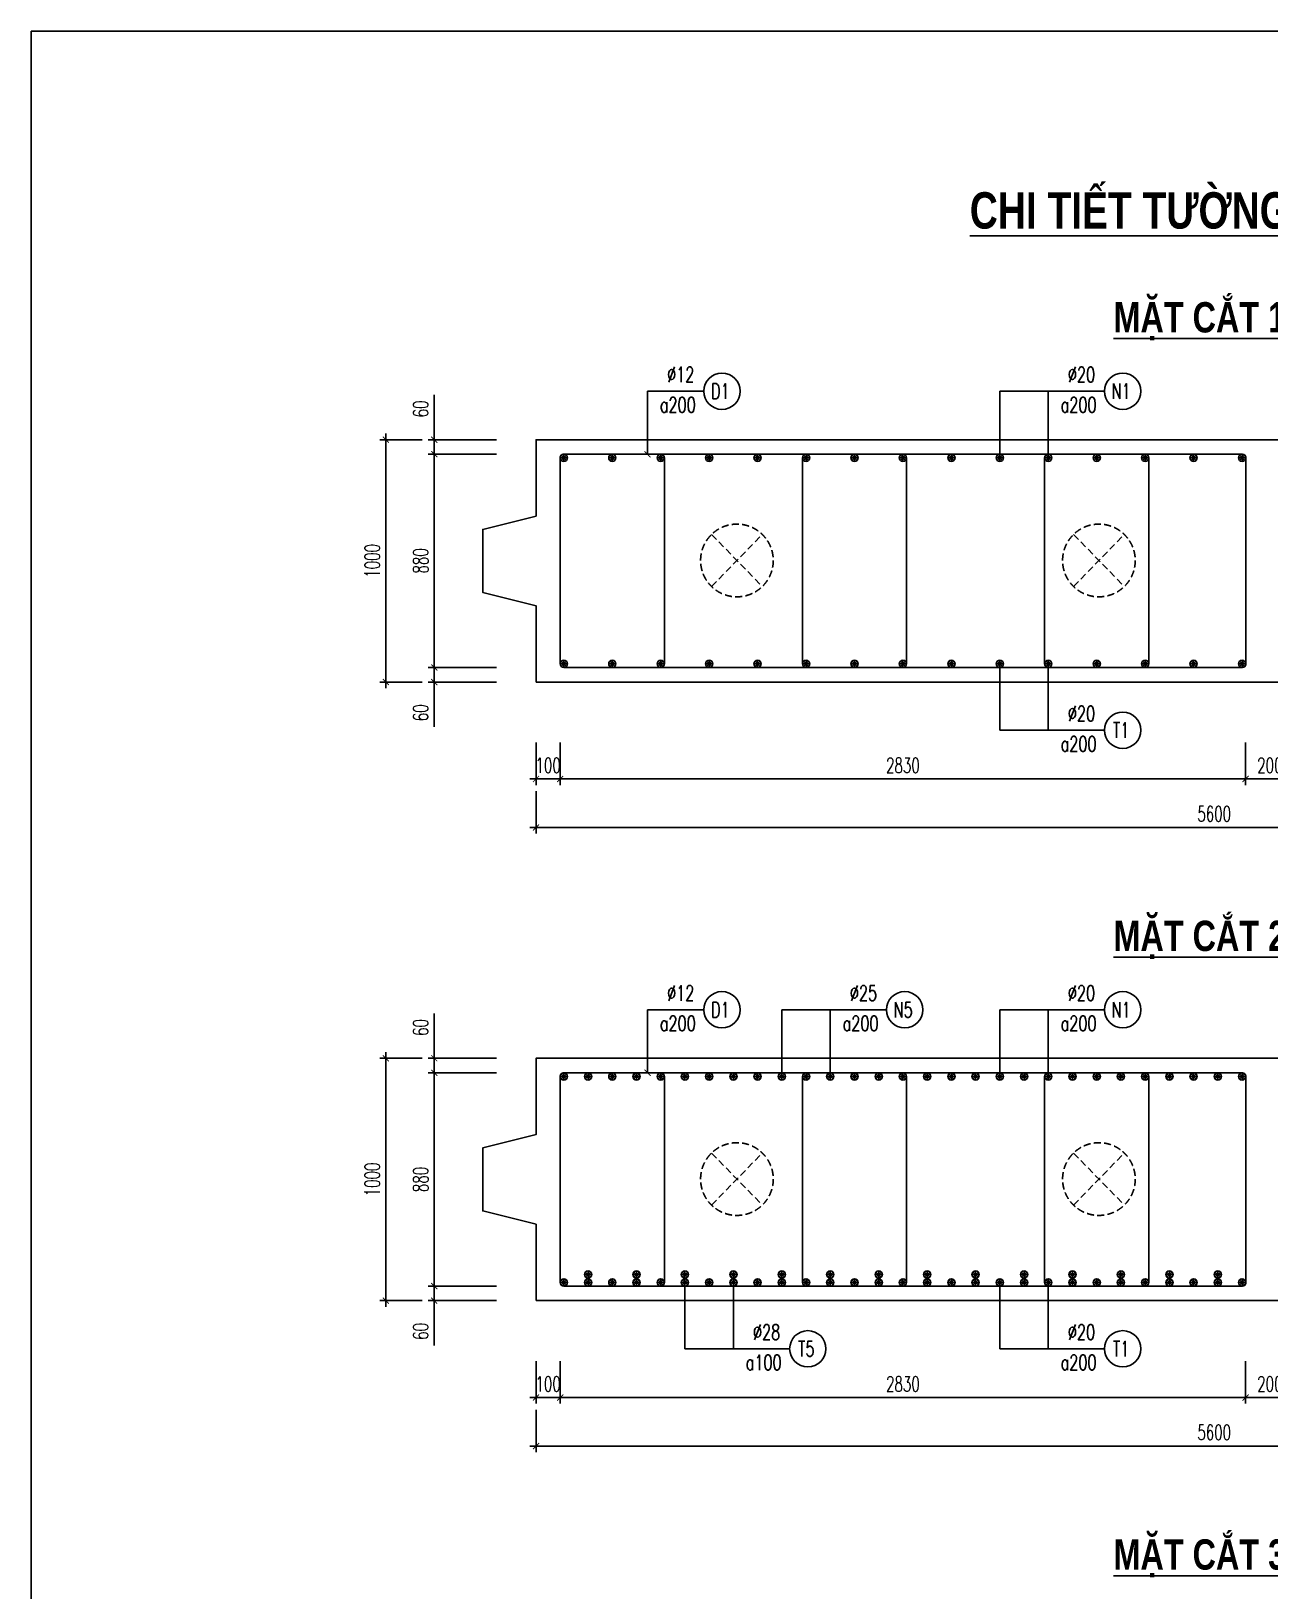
# Model space of a CAD drawing. Header units: millimetres. Extents: x -143570 to 58447, y -1448440 to -1202244.
# Drawn here: x -25653 to -5197, y -1236150 to -1210408 of the extents above; entities that cross this region are included whole.
import ezdxf
from ezdxf.enums import TextEntityAlignment as Align

# ---------------------------------------------------------------- set-up
doc = ezdxf.new("R2010")
doc.units = ezdxf.units.MM
doc.header["$LTSCALE"] = 30
doc.header["$PDMODE"] = 3
doc.linetypes.add('DASHED', pattern=[19.05, 12.7, -6.35])
doc.layers.get('0').update_dxf_attribs({"lineweight": 9})
doc.layers.get('Defpoints').update_dxf_attribs({"lineweight": 9})
for name, color, linetype in [('ccu11-Cotthep', 9, 'Continuous'), ('ccu11-Dim', 8, 'Continuous'), ('ccu11-Text', 31, 'Continuous'), ('ccu11-Thay', 7, 'Continuous'), ('ccu11-Thep', 4, 'Continuous'), ('ccu11-Thep doc', 4, 'Continuous'), ('ccu11-Thepdai', 6, 'Continuous')]:
    doc.layers.add(name, color=color, linetype=linetype)
doc.layers.add('ccu11-Khuat', color=9, linetype='DASHED', lineweight=30)
doc.layers.add('Vicom_thep doc', color=1, linetype='Continuous', lineweight=35)
doc.styles.add('ccu11-dim', font='vnsimli.shx', dxfattribs={"width": 0.65, "bigfont": 'bigfont.shx'})
doc.styles.add('ccu11-VnAvH-B', font='')
doc.styles.add('ccu11-vnsimple', font='vnsimple.shx', dxfattribs={"bigfont": 'bigfont.shx'})
doc.styles.add('ccu11_simli', font='vnsimli.shx', dxfattribs={"width": 0.8})
doc.styles.get('ccu11-VnAvH-B').set_extended_font_data('.VnAvantH', bold=True)
doc.dimstyles.new('ccu11-100', dxfattribs={"dimscale": 100, "dimtxt": 2.5, "dimasz": 1, "dimexe": 1, "dimexo": 2, "dimgap": 1, "dimtad": 1, "dimdec": 0, "dimdsep": 46, "dimtxsty": 'ccu11-dim', "dimblk": 'ARCHTICK', "dimcen": -1, "dimdle": 1, "dimclrd": 256, "dimclre": 256, "dimclrt": 3, "dimadec": 0, "dimazin": 2, "dimtfac": 0.1, "dimtdec": 0, "dimtmove": 0, "dimatfit": 1, "dimldrblk": 'ARCHTICK', "dimfxl": 1, "dimtvp": 0.833333, "dimtolj": 1, "dimtzin": 12, "dimarcsym": 0})
doc.dimstyles.new('ccu11-100x4', dxfattribs={"dimscale": 100, "dimtxt": 2.5, "dimasz": 1, "dimexe": 1, "dimexo": 2, "dimgap": 1, "dimtad": 1, "dimdec": 0, "dimlfac": 0.25, "dimdsep": 46, "dimtxsty": 'ccu11-dim', "dimblk": 'ARCHTICK', "dimcen": -1, "dimdle": 1, "dimclrd": 256, "dimclre": 256, "dimclrt": 3, "dimadec": 0, "dimazin": 2, "dimtfac": 0.1, "dimtdec": 0, "dimtmove": 0, "dimatfit": 1, "dimldrblk": 'ARCHTICK', "dimfxl": 1, "dimtvp": 0.833333, "dimtolj": 1, "dimtzin": 12, "dimarcsym": 0})

# ---------------------------------------------------------------- blocks, each defined once
blk = doc.blocks.new('MCT')
at = {"ltscale": 0.005}
for p, q in [((-0.49, 0), (0.49, 0)), ((0.35, -0.35), (-0.35, 0.35)), ((-0.35, -0.35), (0.35, 0.35)), ((0, -0.49), (0, 0.49))]:
    blk.add_line(p, q, dxfattribs=at)
blk.add_circle((0, 0), 0.492, dxfattribs=at)
blk = doc.blocks.new('*U21')
at = {"layer": 'ccu11-Thep doc', "xscale": -121.9200000001001, "yscale": 121.9200000001001, "zscale": 121.92, "rotation": 270}
blk.add_blockref('MCT', (0, 0), dxfattribs=at)
blk = doc.blocks.new('*U22')
at = {"layer": 'ccu11-Thep doc', "color": 0, "linetype": 'ByBlock', "lineweight": -2, "transparency": 16777216}
for p in [(0, 0), (800, 0), (1600, 0), (2400, 0), (3200, 0), (4000, 0), (4800, 0), (5600, 0), (6400, 0), (7200, 0), (8000, 0), (8800, 0), (9600, 0), (10400, 0), (11200, 0)]:
    blk.add_blockref('*U21', p, dxfattribs=at)
blk = doc.blocks.new('*U23')
at = {"layer": 'ccu11-Thep doc', "xscale": -121.9200000001001, "yscale": 121.9200000001001, "zscale": 121.92, "rotation": 270}
blk.add_blockref('MCT', (0, 0), dxfattribs=at)
blk = doc.blocks.new('*U24')
at = {"layer": 'ccu11-Thep doc', "color": 0, "linetype": 'ByBlock', "lineweight": -2, "transparency": 16777216}
for p in [(0, 0), (800, 0), (1600, 0), (2400, 0), (3200, 0), (4000, 0), (4800, 0), (5600, 0), (6400, 0), (7200, 0), (8000, 0), (8800, 0), (9600, 0), (10400, 0), (11200, 0)]:
    blk.add_blockref('*U23', p, dxfattribs=at)
blk = doc.blocks.new('_ARCHTICK')
at = {"color": 0, "linetype": 'ByBlock', "const_width": 0.15}
blk.add_lwpolyline([(-0.5, -0.5), (0.5, 0.5)], dxfattribs=at)
blk = doc.blocks.new('*D33')
at = {"layer": 'ccu11-Dim', "linetype": 'ByBlock', "lineweight": -2, "ltscale": 30, "transparency": 16777216}
for p, q in [((-18996, -1217151), (-18996, -1216411)), ((-17967, -1217151), (-19096, -1217151)), ((-18996, -1217391), (-18996, -1217151)), ((-17967, -1217391), (-19096, -1217391)), ((-18996, -1217391), (-18996, -1217491))]:
    blk.add_line(p, q, dxfattribs=at)
at = {"layer": 'Defpoints', "color": 0, "linetype": 'ByBlock', "ltscale": 30, "transparency": 16777216}
for p in [(-17767, -1217151), (-18996, -1217391), (-17767, -1217391)]:
    blk.add_point(p, dxfattribs=at)
at = {"layer": 'ccu11-Dim', "linetype": 'ByBlock', "lineweight": -2, "ltscale": 30, "transparency": 16777216, "xscale": 100, "yscale": 100, "zscale": 100}
for p, rotation in [((-18996, -1217151), 270), ((-18996, -1217391), 90)]:
    blk.add_blockref('_ARCHTICK', p, dxfattribs=dict(at, rotation=rotation))
at = {"layer": 'ccu11-Dim', "color": 3, "linetype": 'ByBlock', "ltscale": 30, "transparency": 16777216, "insert": (-19221, -1216643), "char_height": 250, "attachment_point": 5, "rotation": 90, "style": 'ccu11-dim'}
blk.add_mtext('\\A1;60', dxfattribs=at)
blk = doc.blocks.new('*D34')
at = {"layer": 'ccu11-Dim', "linetype": 'ByBlock', "lineweight": -2, "ltscale": 30, "transparency": 16777216}
for p, q in [((-18996, -1217291), (-18996, -1221011)), ((-17967, -1217391), (-19096, -1217391)), ((-17967, -1220911), (-19096, -1220911))]:
    blk.add_line(p, q, dxfattribs=at)
at = {"layer": 'Defpoints', "color": 0, "linetype": 'ByBlock', "ltscale": 30, "transparency": 16777216}
for p in [(-17767, -1217391), (-18996, -1220911), (-17767, -1220911)]:
    blk.add_point(p, dxfattribs=at)
at = {"layer": 'ccu11-Dim', "linetype": 'ByBlock', "lineweight": -2, "ltscale": 30, "transparency": 16777216, "xscale": 100, "yscale": 100, "zscale": 100}
for p, rotation in [((-18996, -1217391), 90), ((-18996, -1220911), 270)]:
    blk.add_blockref('_ARCHTICK', p, dxfattribs=dict(at, rotation=rotation))
at = {"layer": 'ccu11-Dim', "color": 3, "linetype": 'ByBlock', "ltscale": 30, "transparency": 16777216, "insert": (-19221, -1219151), "char_height": 250, "attachment_point": 5, "rotation": 90, "style": 'ccu11-dim'}
blk.add_mtext('\\A1;880', dxfattribs=at)
blk = doc.blocks.new('*D35')
at = {"layer": 'ccu11-Dim', "linetype": 'ByBlock', "lineweight": -2, "ltscale": 30, "transparency": 16777216}
for p, q in [((-17967, -1220911), (-19096, -1220911)), ((-18996, -1220911), (-18996, -1220811)), ((-18996, -1220911), (-18996, -1221151)), ((-17967, -1221151), (-19096, -1221151)), ((-18996, -1221151), (-18996, -1221890))]:
    blk.add_line(p, q, dxfattribs=at)
at = {"layer": 'Defpoints', "color": 0, "linetype": 'ByBlock', "ltscale": 30, "transparency": 16777216}
for p in [(-18996, -1220911), (-17767, -1220911), (-17767, -1221151)]:
    blk.add_point(p, dxfattribs=at)
at = {"layer": 'ccu11-Dim', "linetype": 'ByBlock', "lineweight": -2, "ltscale": 30, "transparency": 16777216, "xscale": 100, "yscale": 100, "zscale": 100}
for p, rotation in [((-18996, -1220911), 270), ((-18996, -1221151), 90)]:
    blk.add_blockref('_ARCHTICK', p, dxfattribs=dict(at, rotation=rotation))
at = {"layer": 'ccu11-Dim', "color": 3, "linetype": 'ByBlock', "ltscale": 30, "transparency": 16777216, "insert": (-19221, -1221659), "char_height": 250, "attachment_point": 5, "rotation": 90, "style": 'ccu11-dim'}
blk.add_mtext('\\A1;60', dxfattribs=at)
blk = doc.blocks.new('*D36')
at = {"layer": 'ccu11-Dim', "linetype": 'ByBlock', "lineweight": -2, "ltscale": 30, "transparency": 16777216}
for p, q in [((-19796, -1217051), (-19796, -1221251)), ((-19196, -1217151), (-19896, -1217151)), ((-19196, -1221151), (-19896, -1221151))]:
    blk.add_line(p, q, dxfattribs=at)
at = {"layer": 'Defpoints', "color": 0, "linetype": 'ByBlock', "ltscale": 30, "transparency": 16777216}
for p in [(-18996, -1217151), (-19796, -1221151), (-18996, -1221151)]:
    blk.add_point(p, dxfattribs=at)
at = {"layer": 'ccu11-Dim', "linetype": 'ByBlock', "lineweight": -2, "ltscale": 30, "transparency": 16777216, "xscale": 100, "yscale": 100, "zscale": 100}
for p, rotation in [((-19796, -1217151), 90), ((-19796, -1221151), 270)]:
    blk.add_blockref('_ARCHTICK', p, dxfattribs=dict(at, rotation=rotation))
at = {"layer": 'ccu11-Dim', "color": 3, "linetype": 'ByBlock', "ltscale": 30, "transparency": 16777216, "insert": (-20021, -1219151), "char_height": 250, "attachment_point": 5, "rotation": 90, "style": 'ccu11-dim'}
blk.add_mtext('\\A1;1000', dxfattribs=at)
blk = doc.blocks.new('*D38')
at = {"layer": 'ccu11-Dim', "linetype": 'ByBlock', "lineweight": -2, "ltscale": 30, "transparency": 16777216}
for p, q in [((-17316, -1222951), (-17316, -1223651)), ((5084, -1222951), (5084, -1223651)), ((-17416, -1223551), (5184, -1223551))]:
    blk.add_line(p, q, dxfattribs=at)
at = {"layer": 'Defpoints', "color": 0, "linetype": 'ByBlock', "ltscale": 30, "transparency": 16777216}
for p in [(-17316, -1222751), (5084, -1222751), (5084, -1223551)]:
    blk.add_point(p, dxfattribs=at)
at = {"layer": 'ccu11-Dim', "linetype": 'ByBlock', "lineweight": -2, "ltscale": 30, "transparency": 16777216, "xscale": 100, "yscale": 100, "zscale": 100, "rotation": 180}
blk.add_blockref('_ARCHTICK', (-17316, -1223551), dxfattribs=at)
at = {"layer": 'ccu11-Dim', "linetype": 'ByBlock', "lineweight": -2, "ltscale": 30, "transparency": 16777216, "xscale": 100, "yscale": 100, "zscale": 100}
blk.add_blockref('_ARCHTICK', (5084, -1223551), dxfattribs=at)
at = {"layer": 'ccu11-Dim', "color": 3, "linetype": 'ByBlock', "ltscale": 30, "transparency": 16777216, "insert": (-6116, -1223326), "char_height": 250, "attachment_point": 5, "style": 'ccu11-dim'}
blk.add_mtext('\\A1;5600', dxfattribs=at)
blk = doc.blocks.new('*D40')
at = {"layer": 'ccu11-Dim', "linetype": 'ByBlock', "lineweight": -2, "ltscale": 30, "transparency": 16777216}
for p, q in [((-5597, -1222151), (-5597, -1222851)), ((-4797, -1222151), (-4797, -1222851)), ((-5697, -1222751), (-4697, -1222751))]:
    blk.add_line(p, q, dxfattribs=at)
at = {"layer": 'Defpoints', "color": 0, "linetype": 'ByBlock', "ltscale": 30, "transparency": 16777216}
for p in [(-5597, -1221951), (-4797, -1221951), (-4797, -1222751)]:
    blk.add_point(p, dxfattribs=at)
at = {"layer": 'ccu11-Dim', "linetype": 'ByBlock', "lineweight": -2, "ltscale": 30, "transparency": 16777216, "xscale": 100, "yscale": 100, "zscale": 100, "rotation": 180}
blk.add_blockref('_ARCHTICK', (-5597, -1222751), dxfattribs=at)
at = {"layer": 'ccu11-Dim', "linetype": 'ByBlock', "lineweight": -2, "ltscale": 30, "transparency": 16777216, "xscale": 100, "yscale": 100, "zscale": 100}
blk.add_blockref('_ARCHTICK', (-4797, -1222751), dxfattribs=at)
at = {"layer": 'ccu11-Dim', "color": 3, "linetype": 'ByBlock', "ltscale": 30, "transparency": 16777216, "insert": (-5197, -1222526), "char_height": 250, "attachment_point": 5, "style": 'ccu11-dim'}
blk.add_mtext('\\A1;200', dxfattribs=at)
blk = doc.blocks.new('*D42')
at = {"layer": 'ccu11-Dim', "linetype": 'ByBlock', "lineweight": -2, "ltscale": 30, "transparency": 16777216}
for p, q in [((-16916, -1222151), (-16916, -1222851)), ((-5597, -1222151), (-5597, -1222851)), ((-17016, -1222751), (-5497, -1222751))]:
    blk.add_line(p, q, dxfattribs=at)
at = {"layer": 'Defpoints', "color": 0, "linetype": 'ByBlock', "ltscale": 30, "transparency": 16777216}
for p in [(-16916, -1221951), (-5597, -1221951), (-5597, -1222751)]:
    blk.add_point(p, dxfattribs=at)
at = {"layer": 'ccu11-Dim', "linetype": 'ByBlock', "lineweight": -2, "ltscale": 30, "transparency": 16777216, "xscale": 100, "yscale": 100, "zscale": 100, "rotation": 180}
blk.add_blockref('_ARCHTICK', (-16916, -1222751), dxfattribs=at)
at = {"layer": 'ccu11-Dim', "linetype": 'ByBlock', "lineweight": -2, "ltscale": 30, "transparency": 16777216, "xscale": 100, "yscale": 100, "zscale": 100}
blk.add_blockref('_ARCHTICK', (-5597, -1222751), dxfattribs=at)
at = {"layer": 'ccu11-Dim', "color": 3, "linetype": 'ByBlock', "ltscale": 30, "transparency": 16777216, "insert": (-11257, -1222526), "char_height": 250, "attachment_point": 5, "style": 'ccu11-dim'}
blk.add_mtext('\\A1;2830', dxfattribs=at)
blk = doc.blocks.new('*D43')
at = {"layer": 'ccu11-Dim', "linetype": 'ByBlock', "lineweight": -2, "ltscale": 30, "transparency": 16777216}
for p, q in [((-17316, -1222151), (-17316, -1222851)), ((-16916, -1222151), (-16916, -1222851)), ((-17316, -1222751), (-17416, -1222751)), ((-16916, -1222751), (-17316, -1222751)), ((-16916, -1222751), (-16816, -1222751))]:
    blk.add_line(p, q, dxfattribs=at)
at = {"layer": 'Defpoints', "color": 0, "linetype": 'ByBlock', "ltscale": 30, "transparency": 16777216}
for p in [(-17316, -1221951), (-16916, -1221951), (-17316, -1222751)]:
    blk.add_point(p, dxfattribs=at)
at = {"layer": 'ccu11-Dim', "linetype": 'ByBlock', "lineweight": -2, "ltscale": 30, "transparency": 16777216, "xscale": 100, "yscale": 100, "zscale": 100}
blk.add_blockref('_ARCHTICK', (-17316, -1222751), dxfattribs=at)
at = {"layer": 'ccu11-Dim', "linetype": 'ByBlock', "lineweight": -2, "ltscale": 30, "transparency": 16777216, "xscale": 100, "yscale": 100, "zscale": 100, "rotation": 180}
blk.add_blockref('_ARCHTICK', (-16916, -1222751), dxfattribs=at)
at = {"layer": 'ccu11-Dim', "color": 3, "linetype": 'ByBlock', "ltscale": 30, "transparency": 16777216, "insert": (-17116, -1222526), "char_height": 250, "attachment_point": 5, "style": 'ccu11-dim'}
blk.add_mtext('\\A1;100', dxfattribs=at)
blk = doc.blocks.new('SHD')
at = {"layer": 'ccu11-Cotthep'}
blk.add_circle((300, 0), 300, dxfattribs=at)
at = {"layer": 'ccu11-Cotthep', "color": 31, "style": 'ccu11_simli', "width": 0.8}
blk.add_attdef('DK', text='', height=250, dxfattribs=at).set_placement((-101, 65), align=Align.BOTTOM_RIGHT)
blk.add_attdef('KH', text='', height=250, dxfattribs=at).set_placement((300, 0), align=Align.MIDDLE)
blk.add_attdef('KC', text='', height=250, dxfattribs=at).set_placement((-101, -142), align=Align.TOP_RIGHT)
blk = doc.blocks.new('*U63')
at = {"layer": 'ccu11-Thep doc', "xscale": -121.9200000001001, "yscale": 121.9200000001001, "zscale": 121.92, "rotation": 270}
blk.add_blockref('MCT', (0, 0), dxfattribs=at)
blk = doc.blocks.new('*U64')
at = {"layer": 'ccu11-Thep doc', "color": 0, "linetype": 'ByBlock', "lineweight": -2, "transparency": 16777216}
for p in [(0, 0), (800, 0), (1600, 0), (2400, 0), (3200, 0), (4000, 0), (4800, 0), (5600, 0), (6400, 0), (7200, 0), (8000, 0), (8800, 0), (9600, 0), (10400, 0), (11200, 0)]:
    blk.add_blockref('*U63', p, dxfattribs=at)
blk = doc.blocks.new('*U65')
at = {"layer": 'ccu11-Thep doc', "xscale": -121.9200000001001, "yscale": 121.9200000001001, "zscale": 121.92, "rotation": 270}
blk.add_blockref('MCT', (0, 0), dxfattribs=at)
blk = doc.blocks.new('*U66')
at = {"layer": 'ccu11-Thep doc', "color": 0, "linetype": 'ByBlock', "lineweight": -2, "transparency": 16777216}
for p in [(0, 0), (800, 0), (1600, 0), (2400, 0), (3200, 0), (4000, 0), (4800, 0), (5600, 0), (6400, 0), (7200, 0), (8000, 0), (8800, 0), (9600, 0), (10400, 0), (11200, 0)]:
    blk.add_blockref('*U65', p, dxfattribs=at)
blk = doc.blocks.new('*D71')
at = {"layer": 'ccu11-Dim', "linetype": 'ByBlock', "lineweight": -2, "ltscale": 30, "transparency": 16777216}
for p, q in [((-18996, -1227361), (-18996, -1226621)), ((-17967, -1227361), (-19096, -1227361)), ((-18996, -1227601), (-18996, -1227361)), ((-17967, -1227601), (-19096, -1227601)), ((-18996, -1227601), (-18996, -1227701))]:
    blk.add_line(p, q, dxfattribs=at)
at = {"layer": 'Defpoints', "color": 0, "linetype": 'ByBlock', "ltscale": 30, "transparency": 16777216}
for p in [(-17767, -1227361), (-18996, -1227601), (-17767, -1227601)]:
    blk.add_point(p, dxfattribs=at)
at = {"layer": 'ccu11-Dim', "linetype": 'ByBlock', "lineweight": -2, "ltscale": 30, "transparency": 16777216, "xscale": 100, "yscale": 100, "zscale": 100}
for p, rotation in [((-18996, -1227361), 270), ((-18996, -1227601), 90)]:
    blk.add_blockref('_ARCHTICK', p, dxfattribs=dict(at, rotation=rotation))
at = {"layer": 'ccu11-Dim', "color": 3, "linetype": 'ByBlock', "ltscale": 30, "transparency": 16777216, "insert": (-19221, -1226853), "char_height": 250, "attachment_point": 5, "rotation": 90, "style": 'ccu11-dim'}
blk.add_mtext('\\A1;60', dxfattribs=at)
blk = doc.blocks.new('*D72')
at = {"layer": 'ccu11-Dim', "linetype": 'ByBlock', "lineweight": -2, "ltscale": 30, "transparency": 16777216}
for p, q in [((-17967, -1227601), (-19096, -1227601)), ((-18996, -1227501), (-18996, -1231221)), ((-17967, -1231121), (-19096, -1231121))]:
    blk.add_line(p, q, dxfattribs=at)
at = {"layer": 'Defpoints', "color": 0, "linetype": 'ByBlock', "ltscale": 30, "transparency": 16777216}
for p in [(-17767, -1227601), (-18996, -1231121), (-17767, -1231121)]:
    blk.add_point(p, dxfattribs=at)
at = {"layer": 'ccu11-Dim', "linetype": 'ByBlock', "lineweight": -2, "ltscale": 30, "transparency": 16777216, "xscale": 100, "yscale": 100, "zscale": 100}
for p, rotation in [((-18996, -1227601), 90), ((-18996, -1231121), 270)]:
    blk.add_blockref('_ARCHTICK', p, dxfattribs=dict(at, rotation=rotation))
at = {"layer": 'ccu11-Dim', "color": 3, "linetype": 'ByBlock', "ltscale": 30, "transparency": 16777216, "insert": (-19221, -1229361), "char_height": 250, "attachment_point": 5, "rotation": 90, "style": 'ccu11-dim'}
blk.add_mtext('\\A1;880', dxfattribs=at)
blk = doc.blocks.new('*D73')
at = {"layer": 'ccu11-Dim', "linetype": 'ByBlock', "lineweight": -2, "ltscale": 30, "transparency": 16777216}
for p, q in [((-17967, -1231121), (-19096, -1231121)), ((-18996, -1231121), (-18996, -1231021)), ((-18996, -1231121), (-18996, -1231361)), ((-17967, -1231361), (-19096, -1231361)), ((-18996, -1231361), (-18996, -1232100))]:
    blk.add_line(p, q, dxfattribs=at)
at = {"layer": 'Defpoints', "color": 0, "linetype": 'ByBlock', "ltscale": 30, "transparency": 16777216}
for p in [(-18996, -1231121), (-17767, -1231121), (-17767, -1231361)]:
    blk.add_point(p, dxfattribs=at)
at = {"layer": 'ccu11-Dim', "linetype": 'ByBlock', "lineweight": -2, "ltscale": 30, "transparency": 16777216, "xscale": 100, "yscale": 100, "zscale": 100}
for p, rotation in [((-18996, -1231121), 270), ((-18996, -1231361), 90)]:
    blk.add_blockref('_ARCHTICK', p, dxfattribs=dict(at, rotation=rotation))
at = {"layer": 'ccu11-Dim', "color": 3, "linetype": 'ByBlock', "ltscale": 30, "transparency": 16777216, "insert": (-19221, -1231869), "char_height": 250, "attachment_point": 5, "rotation": 90, "style": 'ccu11-dim'}
blk.add_mtext('\\A1;60', dxfattribs=at)
blk = doc.blocks.new('*D74')
at = {"layer": 'ccu11-Dim', "linetype": 'ByBlock', "lineweight": -2, "ltscale": 30, "transparency": 16777216}
for p, q in [((-19196, -1227361), (-19896, -1227361)), ((-19796, -1227261), (-19796, -1231461)), ((-19196, -1231361), (-19896, -1231361))]:
    blk.add_line(p, q, dxfattribs=at)
at = {"layer": 'Defpoints', "color": 0, "linetype": 'ByBlock', "ltscale": 30, "transparency": 16777216}
for p in [(-18996, -1227361), (-19796, -1231361), (-18996, -1231361)]:
    blk.add_point(p, dxfattribs=at)
at = {"layer": 'ccu11-Dim', "linetype": 'ByBlock', "lineweight": -2, "ltscale": 30, "transparency": 16777216, "xscale": 100, "yscale": 100, "zscale": 100}
for p, rotation in [((-19796, -1227361), 90), ((-19796, -1231361), 270)]:
    blk.add_blockref('_ARCHTICK', p, dxfattribs=dict(at, rotation=rotation))
at = {"layer": 'ccu11-Dim', "color": 3, "linetype": 'ByBlock', "ltscale": 30, "transparency": 16777216, "insert": (-20021, -1229361), "char_height": 250, "attachment_point": 5, "rotation": 90, "style": 'ccu11-dim'}
blk.add_mtext('\\A1;1000', dxfattribs=at)
blk = doc.blocks.new('*D76')
at = {"layer": 'ccu11-Dim', "linetype": 'ByBlock', "lineweight": -2, "ltscale": 30, "transparency": 16777216}
for p, q in [((-17316, -1233161), (-17316, -1233861)), ((5084, -1233161), (5084, -1233861)), ((-17416, -1233761), (5184, -1233761))]:
    blk.add_line(p, q, dxfattribs=at)
at = {"layer": 'Defpoints', "color": 0, "linetype": 'ByBlock', "ltscale": 30, "transparency": 16777216}
for p in [(-17316, -1232961), (5084, -1232961), (5084, -1233761)]:
    blk.add_point(p, dxfattribs=at)
at = {"layer": 'ccu11-Dim', "linetype": 'ByBlock', "lineweight": -2, "ltscale": 30, "transparency": 16777216, "xscale": 100, "yscale": 100, "zscale": 100, "rotation": 180}
blk.add_blockref('_ARCHTICK', (-17316, -1233761), dxfattribs=at)
at = {"layer": 'ccu11-Dim', "linetype": 'ByBlock', "lineweight": -2, "ltscale": 30, "transparency": 16777216, "xscale": 100, "yscale": 100, "zscale": 100}
blk.add_blockref('_ARCHTICK', (5084, -1233761), dxfattribs=at)
at = {"layer": 'ccu11-Dim', "color": 3, "linetype": 'ByBlock', "ltscale": 30, "transparency": 16777216, "insert": (-6116, -1233536), "char_height": 250, "attachment_point": 5, "style": 'ccu11-dim'}
blk.add_mtext('\\A1;5600', dxfattribs=at)
blk = doc.blocks.new('*D78')
at = {"layer": 'ccu11-Dim', "linetype": 'ByBlock', "lineweight": -2, "ltscale": 30, "transparency": 16777216}
for p, q in [((-5597, -1232361), (-5597, -1233061)), ((-4797, -1232361), (-4797, -1233061)), ((-5697, -1232961), (-4697, -1232961))]:
    blk.add_line(p, q, dxfattribs=at)
at = {"layer": 'Defpoints', "color": 0, "linetype": 'ByBlock', "ltscale": 30, "transparency": 16777216}
for p in [(-5597, -1232161), (-4797, -1232161), (-4797, -1232961)]:
    blk.add_point(p, dxfattribs=at)
at = {"layer": 'ccu11-Dim', "linetype": 'ByBlock', "lineweight": -2, "ltscale": 30, "transparency": 16777216, "xscale": 100, "yscale": 100, "zscale": 100, "rotation": 180}
blk.add_blockref('_ARCHTICK', (-5597, -1232961), dxfattribs=at)
at = {"layer": 'ccu11-Dim', "linetype": 'ByBlock', "lineweight": -2, "ltscale": 30, "transparency": 16777216, "xscale": 100, "yscale": 100, "zscale": 100}
blk.add_blockref('_ARCHTICK', (-4797, -1232961), dxfattribs=at)
at = {"layer": 'ccu11-Dim', "color": 3, "linetype": 'ByBlock', "ltscale": 30, "transparency": 16777216, "insert": (-5197, -1232736), "char_height": 250, "attachment_point": 5, "style": 'ccu11-dim'}
blk.add_mtext('\\A1;200', dxfattribs=at)
blk = doc.blocks.new('*D80')
at = {"layer": 'ccu11-Dim', "linetype": 'ByBlock', "lineweight": -2, "ltscale": 30, "transparency": 16777216}
for p, q in [((-16916, -1232361), (-16916, -1233061)), ((-5597, -1232361), (-5597, -1233061)), ((-17016, -1232961), (-5497, -1232961))]:
    blk.add_line(p, q, dxfattribs=at)
at = {"layer": 'Defpoints', "color": 0, "linetype": 'ByBlock', "ltscale": 30, "transparency": 16777216}
for p in [(-16916, -1232161), (-5597, -1232161), (-5597, -1232961)]:
    blk.add_point(p, dxfattribs=at)
at = {"layer": 'ccu11-Dim', "linetype": 'ByBlock', "lineweight": -2, "ltscale": 30, "transparency": 16777216, "xscale": 100, "yscale": 100, "zscale": 100, "rotation": 180}
blk.add_blockref('_ARCHTICK', (-16916, -1232961), dxfattribs=at)
at = {"layer": 'ccu11-Dim', "linetype": 'ByBlock', "lineweight": -2, "ltscale": 30, "transparency": 16777216, "xscale": 100, "yscale": 100, "zscale": 100}
blk.add_blockref('_ARCHTICK', (-5597, -1232961), dxfattribs=at)
at = {"layer": 'ccu11-Dim', "color": 3, "linetype": 'ByBlock', "ltscale": 30, "transparency": 16777216, "insert": (-11257, -1232736), "char_height": 250, "attachment_point": 5, "style": 'ccu11-dim'}
blk.add_mtext('\\A1;2830', dxfattribs=at)
blk = doc.blocks.new('*D81')
at = {"layer": 'ccu11-Dim', "linetype": 'ByBlock', "lineweight": -2, "ltscale": 30, "transparency": 16777216}
for p, q in [((-17316, -1232361), (-17316, -1233061)), ((-16916, -1232361), (-16916, -1233061)), ((-17316, -1232961), (-17416, -1232961)), ((-16916, -1232961), (-17316, -1232961)), ((-16916, -1232961), (-16816, -1232961))]:
    blk.add_line(p, q, dxfattribs=at)
at = {"layer": 'Defpoints', "color": 0, "linetype": 'ByBlock', "ltscale": 30, "transparency": 16777216}
for p in [(-17316, -1232161), (-16916, -1232161), (-17316, -1232961)]:
    blk.add_point(p, dxfattribs=at)
at = {"layer": 'ccu11-Dim', "linetype": 'ByBlock', "lineweight": -2, "ltscale": 30, "transparency": 16777216, "xscale": 100, "yscale": 100, "zscale": 100}
blk.add_blockref('_ARCHTICK', (-17316, -1232961), dxfattribs=at)
at = {"layer": 'ccu11-Dim', "linetype": 'ByBlock', "lineweight": -2, "ltscale": 30, "transparency": 16777216, "xscale": 100, "yscale": 100, "zscale": 100, "rotation": 180}
blk.add_blockref('_ARCHTICK', (-16916, -1232961), dxfattribs=at)
at = {"layer": 'ccu11-Dim', "color": 3, "linetype": 'ByBlock', "ltscale": 30, "transparency": 16777216, "insert": (-17116, -1232736), "char_height": 250, "attachment_point": 5, "style": 'ccu11-dim'}
blk.add_mtext('\\A1;100', dxfattribs=at)
blk = doc.blocks.new('ccu11_block_thep')
at = {"layer": 'ccu11-Thep', "color": 3}
for p, q in [((-0.4, 0), (0.4, 0)), ((-0.28, 0.28), (0.28, -0.28)), ((0.28, 0.28), (-0.28, -0.28)), ((0, 0.4), (0, -0.4))]:
    blk.add_line(p, q, dxfattribs=at)
at = {"layer": 'ccu11-Thep', "color": 1, "const_width": 0.0667}
blk.add_lwpolyline([(-0.4, 0, 1), (0.4, 0, 1), (-0.4, 0, 1)], format="xyb", dxfattribs=at)
at = {"layer": 'ccu11-Thep', "color": 1}
blk.add_circle((0, 0), 0.4, dxfattribs=at)
blk = doc.blocks.new('*U61')
at = {"layer": 'Vicom_thep doc', "xscale": -150, "yscale": 150, "zscale": 150, "rotation": 180}
blk.add_blockref('ccu11_block_thep', (0, 0), dxfattribs=at)
blk = doc.blocks.new('*U62')
at = {"layer": 'ccu11-Thep doc', "color": 0, "linetype": 'ByBlock', "lineweight": -2, "transparency": 16777216}
for p in [(0, 0), (800, 0), (1600, 0), (2400, 0), (3200, 0), (4000, 0), (4800, 0), (5600, 0), (6400, 0), (7200, 0), (8000, 0), (8800, 0), (9600, 0), (10400, 0)]:
    blk.add_blockref('*U61', p, dxfattribs=at)
blk = doc.blocks.new('*U88')
at = {"layer": 'Vicom_thep doc', "xscale": -150, "yscale": 150, "zscale": 150, "rotation": 180}
blk.add_blockref('ccu11_block_thep', (0, 0), dxfattribs=at)
blk = doc.blocks.new('*U89')
at = {"layer": 'ccu11-Thep doc', "color": 0, "linetype": 'ByBlock', "lineweight": -2, "transparency": 16777216}
for p in [(0, 0), (800, 0), (1600, 0), (2400, 0), (3200, 0), (4000, 0), (4800, 0), (5600, 0), (6400, 0), (7200, 0), (8000, 0), (8800, 0), (9600, 0), (10400, 0)]:
    blk.add_blockref('*U88', p, dxfattribs=at)
blk = doc.blocks.new('*U290')
at = {"layer": 'Vicom_thep doc', "xscale": -150, "yscale": 150, "zscale": 150, "rotation": 180}
blk.add_blockref('ccu11_block_thep', (0, 0), dxfattribs=at)
blk = doc.blocks.new('*U291')
at = {"layer": 'ccu11-Thep doc', "color": 0, "linetype": 'ByBlock', "lineweight": -2, "transparency": 16777216}
for p in [(0, 0), (800, 0), (1600, 0), (2400, 0), (3200, 0), (4000, 0), (4800, 0), (5600, 0), (6400, 0), (7200, 0), (8000, 0), (8800, 0), (9600, 0), (10400, 0)]:
    blk.add_blockref('*U290', p, dxfattribs=at)

msp = doc.modelspace()

# ---------------------------------------------------------------- linework, layer by layer
at = {"layer": 'ccu11-Khuat', "ltscale": 0.3}
for p, q in [((-14416.9, -1218715.04), (-13578.67, -1219573.74)), ((-14416.9, -1219573.74), (-13578.67, -1218715.04)), ((-8439, -1218715.04), (-7600.76, -1219573.74)), ((-8439, -1219573.74), (-7600.76, -1218715.04)), ((-14416.9, -1228924.97), (-13578.67, -1229783.68)), ((-14416.9, -1229783.68), (-13578.67, -1228924.97)), ((-8439, -1228924.97), (-7600.76, -1229783.68)), ((-8439, -1229783.68), (-7600.76, -1228924.97))]:
    msp.add_line(p, q, dxfattribs=at)
for centre in [(-13997.79, -1219144.39), (-8019.88, -1219144.39), (-13997.79, -1229354.32), (-8019.88, -1229354.32)]:
    msp.add_circle(centre, 600, dxfattribs=at)
at = {"layer": 'ccu11-Thay'}
for points in [[(-25652.83, -1210408.39), (58447.17, -1210408.39), (58447.17, -1269879.11), (-25652.83, -1269879.11)], [(-17316, -1221150.75), (5084, -1221150.75), (5084, -1219890.75), (4204.24, -1219670.75), (4204.24, -1218630.75), (5084, -1218410.75), (5084, -1217150.75), (-17316, -1217150.75), (-17316, -1218410.75), (-18195.76, -1218630.75), (-18195.76, -1219670.75), (-17316, -1219890.75)], [(-17316, -1231360.69), (5084, -1231360.69), (5084, -1230100.69), (4204.24, -1229880.69), (4204.24, -1228840.69), (5084, -1228620.69), (5084, -1227360.69), (-17316, -1227360.69), (-17316, -1228620.69), (-18195.76, -1228840.69), (-18195.76, -1229880.69), (-17316, -1230100.69)]]:
    msp.add_lwpolyline(points, close=True, dxfattribs=at)
at = {"layer": 'ccu11-Thepdai'}
for points in [[(-16436, -1217390.75), (-16856, -1217390.75, 0.41421356), (-16916, -1217450.75), (-16916, -1220850.75, 0.41421356), (-16856, -1220910.75), (-16436, -1220910.75)], [(-5646, -1220910.75), (-16856, -1220910.75, -0.41421356), (-16916, -1220850.75), (-16916, -1217440.75, -0.41421356), (-16866, -1217390.75), (-5646, -1217390.75, -0.41421356), (-5596, -1217440.75), (-5596, -1220860.75, -0.41421356), (-5646, -1220910.75)], [(-15676, -1217390.75), (-15256, -1217390.75, -0.41421356), (-15196, -1217450.75), (-15196, -1220850.75, -0.41421356), (-15256, -1220910.75), (-15676, -1220910.75)], [(-12436, -1217390.75), (-12856, -1217390.75, 0.41421356), (-12916, -1217450.75), (-12916, -1220850.75, 0.41421356), (-12856, -1220910.75), (-12436, -1220910.75)], [(-11676, -1217390.75), (-11256, -1217390.75, -0.41421356), (-11196, -1217450.75), (-11196, -1220850.75, -0.41421356), (-11256, -1220910.75), (-11676, -1220910.75)], [(-8436, -1217390.75), (-8856, -1217390.75, 0.41421356), (-8916, -1217450.75), (-8916, -1220850.75, 0.41421356), (-8856, -1220910.75), (-8436, -1220910.75)], [(-7676, -1217390.75), (-7256, -1217390.75, -0.41421356), (-7196, -1217450.75), (-7196, -1220850.75, -0.41421356), (-7256, -1220910.75), (-7676, -1220910.75)], [(-16436, -1227600.69), (-16856, -1227600.69, 0.41421356), (-16916, -1227660.69), (-16916, -1231060.69, 0.41421356), (-16856, -1231120.69), (-16436, -1231120.69)], [(-5646, -1231120.69), (-16856, -1231120.69, -0.41421356), (-16916, -1231060.69), (-16916, -1227650.69, -0.41421356), (-16866, -1227600.69), (-5646, -1227600.69, -0.41421356), (-5596, -1227650.69), (-5596, -1231070.69, -0.41421356), (-5646, -1231120.69)], [(-15676, -1227600.69), (-15256, -1227600.69, -0.41421356), (-15196, -1227660.69), (-15196, -1231060.69, -0.41421356), (-15256, -1231120.69), (-15676, -1231120.69)], [(-12436, -1227600.69), (-12856, -1227600.69, 0.41421356), (-12916, -1227660.69), (-12916, -1231060.69, 0.41421356), (-12856, -1231120.69), (-12436, -1231120.69)], [(-11676, -1227600.69), (-11256, -1227600.69, -0.41421356), (-11196, -1227660.69), (-11196, -1231060.69, -0.41421356), (-11256, -1231120.69), (-11676, -1231120.69)], [(-8436, -1227600.69), (-8856, -1227600.69, 0.41421356), (-8916, -1227660.69), (-8916, -1231060.69, 0.41421356), (-8856, -1231120.69), (-8436, -1231120.69)], [(-7676, -1227600.69), (-7256, -1227600.69, -0.41421356), (-7196, -1227660.69), (-7196, -1231060.69, -0.41421356), (-7256, -1231120.69), (-7676, -1231120.69)]]:
    msp.add_lwpolyline(points, format="xyb", dxfattribs=at)

# ---------------------------------------------------------------- block references
at = {"layer": 'ccu11-Cotthep'}
ref = msp.add_blockref('SHD', (-14545.32, -1216350.39), dxfattribs=at)
ref.add_attrib('KH', 'D1', dxfattribs={"color": 31, "height": 250, "style": 'ccu11-vnsimple', "width": 0.7}).set_placement((-14270.32, -1216350.39), align=Align.MIDDLE_CENTER)
ref.add_attrib('KC', 'a200', dxfattribs={"color": 31, "height": 250, "style": 'ccu11-vnsimple', "width": 0.7}).set_placement((-14973.9, -1216450.39), align=Align.TOP_CENTER)
ref.add_attrib('DK', '`12', dxfattribs={"color": 31, "height": 250, "style": 'ccu11-vnsimple', "width": 0.7}).set_placement((-14926.1, -1216275.39), align=Align.BOTTOM_CENTER)
ref = msp.add_blockref('SHD', (-7927, -1216350.39), dxfattribs=at)
ref.add_attrib('KH', 'N1', dxfattribs={"color": 31, "height": 250, "style": 'ccu11-vnsimple', "width": 0.7}).set_placement((-7652, -1216350.39), align=Align.MIDDLE_CENTER)
ref.add_attrib('KC', 'a200', dxfattribs={"color": 31, "height": 250, "style": 'ccu11-vnsimple', "width": 0.7}).set_placement((-8355.58, -1216450.39), align=Align.TOP_CENTER)
ref.add_attrib('DK', '`20', dxfattribs={"color": 31, "height": 250, "style": 'ccu11-vnsimple', "width": 0.7}).set_placement((-8307.78, -1216275.39), align=Align.BOTTOM_CENTER)
ref = msp.add_blockref('SHD', (-7927, -1221946.11), dxfattribs=at)
ref.add_attrib('KH', 'T1', dxfattribs={"color": 31, "height": 250, "style": 'ccu11-vnsimple', "width": 0.7}).set_placement((-7652, -1221946.11), align=Align.MIDDLE_CENTER)
ref.add_attrib('KC', 'a200', dxfattribs={"color": 31, "height": 250, "style": 'ccu11-vnsimple', "width": 0.7}).set_placement((-8355.58, -1222046.11), align=Align.TOP_CENTER)
ref.add_attrib('DK', '`20', dxfattribs={"color": 31, "height": 250, "style": 'ccu11-vnsimple', "width": 0.7}).set_placement((-8307.78, -1221871.11), align=Align.BOTTOM_CENTER)
ref = msp.add_blockref('SHD', (-14545.32, -1226560.33), dxfattribs=at)
ref.add_attrib('KH', 'D1', dxfattribs={"color": 31, "height": 250, "style": 'ccu11-vnsimple', "width": 0.7}).set_placement((-14270.32, -1226560.33), align=Align.MIDDLE_CENTER)
ref.add_attrib('KC', 'a200', dxfattribs={"color": 31, "height": 250, "style": 'ccu11-vnsimple', "width": 0.7}).set_placement((-14973.9, -1226660.33), align=Align.TOP_CENTER)
ref.add_attrib('DK', '`12', dxfattribs={"color": 31, "height": 250, "style": 'ccu11-vnsimple', "width": 0.7}).set_placement((-14926.1, -1226485.33), align=Align.BOTTOM_CENTER)
ref = msp.add_blockref('SHD', (-11527, -1226560.33), dxfattribs=at)
ref.add_attrib('KH', 'N5', dxfattribs={"color": 31, "height": 250, "style": 'ccu11-vnsimple', "width": 0.7}).set_placement((-11252, -1226560.33), align=Align.MIDDLE_CENTER)
ref.add_attrib('KC', 'a200', dxfattribs={"color": 31, "height": 250, "style": 'ccu11-vnsimple', "width": 0.7}).set_placement((-11955.58, -1226660.33), align=Align.TOP_CENTER)
ref.add_attrib('DK', '`25', dxfattribs={"color": 31, "height": 250, "style": 'ccu11-vnsimple', "width": 0.7}).set_placement((-11907.78, -1226485.33), align=Align.BOTTOM_CENTER)
ref = msp.add_blockref('SHD', (-7927, -1226560.33), dxfattribs=at)
ref.add_attrib('KH', 'N1', dxfattribs={"color": 31, "height": 250, "style": 'ccu11-vnsimple', "width": 0.7}).set_placement((-7652, -1226560.33), align=Align.MIDDLE_CENTER)
ref.add_attrib('KC', 'a200', dxfattribs={"color": 31, "height": 250, "style": 'ccu11-vnsimple', "width": 0.7}).set_placement((-8355.58, -1226660.33), align=Align.TOP_CENTER)
ref.add_attrib('DK', '`20', dxfattribs={"color": 31, "height": 250, "style": 'ccu11-vnsimple', "width": 0.7}).set_placement((-8307.78, -1226485.33), align=Align.BOTTOM_CENTER)
ref = msp.add_blockref('SHD', (-13127, -1232156.04), dxfattribs=at)
ref.add_attrib('KH', 'T5', dxfattribs={"color": 31, "height": 250, "style": 'ccu11-vnsimple', "width": 0.7}).set_placement((-12852, -1232156.04), align=Align.MIDDLE_CENTER)
ref.add_attrib('KC', 'a100', dxfattribs={"color": 31, "height": 250, "style": 'ccu11-vnsimple', "width": 0.7}).set_placement((-13555.58, -1232256.04), align=Align.TOP_CENTER)
ref.add_attrib('DK', '`28', dxfattribs={"color": 31, "height": 250, "style": 'ccu11-vnsimple', "width": 0.7}).set_placement((-13507.78, -1232081.04), align=Align.BOTTOM_CENTER)
ref = msp.add_blockref('SHD', (-7927, -1232156.04), dxfattribs=at)
ref.add_attrib('KH', 'T1', dxfattribs={"color": 31, "height": 250, "style": 'ccu11-vnsimple', "width": 0.7}).set_placement((-7652, -1232156.04), align=Align.MIDDLE_CENTER)
ref.add_attrib('KC', 'a200', dxfattribs={"color": 31, "height": 250, "style": 'ccu11-vnsimple', "width": 0.7}).set_placement((-8355.58, -1232256.04), align=Align.TOP_CENTER)
ref.add_attrib('DK', '`20', dxfattribs={"color": 31, "height": 250, "style": 'ccu11-vnsimple', "width": 0.7}).set_placement((-8307.78, -1232081.04), align=Align.BOTTOM_CENTER)
at = {"layer": 'ccu11-Thep doc'}
for name, p in [('*U22', (-16856, -1217450.75)), ('*U64', (-16856, -1227660.69)), ('*U62', (-16456, -1227660.69)), ('*U291', (-16456, -1230930.58)), ('*U89', (-16456, -1231060.69))]:
    msp.add_blockref(name, p, dxfattribs=at)
at = {"layer": 'ccu11-Thep doc', "xscale": -1, "rotation": 180}
for name, p in [('*U24', (-16856, -1220850.75)), ('*U66', (-16856, -1231060.69))]:
    msp.add_blockref(name, p, dxfattribs=at)

# ---------------------------------------------------------------- texts
at = {"layer": 'ccu11-Text', "style": 'ccu11-VnAvH-B', "width": 0.8}
msp.add_text('%%UCHI TIÕT t\xadêng v©y tv7', height=600, dxfattribs=at).set_placement((-6081.99, -1213666.3), align=Align.CENTER)
at = {"layer": 'ccu11-Text', "color": 1, "style": 'ccu11-VnAvH-B', "width": 0.8}
msp.add_text('%%UmÆt c¾t 1-1', height=500, dxfattribs=at).set_placement((-6116, -1215380.62), align=Align.CENTER)
at = {"layer": 'ccu11-Text', "color": 2, "style": 'ccu11-VnAvH-B', "width": 0.8}
msp.add_text('%%UmÆt c¾t 2-2', height=500, dxfattribs=at).set_placement((-6116, -1225590.56), align=Align.CENTER)
at = {"layer": 'ccu11-Text', "color": 3, "style": 'ccu11-VnAvH-B', "width": 0.8}
msp.add_text('%%UmÆt c¾t 3-3', height=500, dxfattribs=at).set_placement((-6116, -1235800.49), align=Align.CENTER)

# ---------------------------------------------------------------- dimensions: what is measured, and where the dimension line sits
at = {"layer": 'ccu11-Dim', "linetype": 'ByBlock', "ltscale": 30}
for base, p1, p2, angle, picture, middle in [((-18995.76, -1217390.75), (-17767.37, -1217150.75), (-17767.37, -1217390.75), 90, '*D33', (-18995.76, -1216642.76)), ((-18995.76, -1220910.75), (-17767.37, -1221150.75), (-17767.37, -1220910.75), 270, '*D35', (-18995.76, -1221658.73)), ((-18995.76, -1227600.69), (-17767.37, -1227360.69), (-17767.37, -1227600.69), 90, '*D71', (-18995.76, -1226852.7)), ((-18995.76, -1231120.69), (-17767.37, -1231360.69), (-17767.37, -1231120.69), 270, '*D73', (-18995.76, -1231868.67))]:
    dim = msp.add_linear_dim(base=base, p1=p1, p2=p2, angle=angle, dimstyle='ccu11-100x4', dxfattribs=at)
    dim.commit()
    dim.dimension.update_dxf_attribs({"geometry": picture, "text_midpoint": middle, "dimtype": 160})
for base, p1, p2, picture, middle in [((-19795.76, -1221150.75), (-18995.76, -1217150.75), (-18995.76, -1221150.75), '*D36', (-20020.76, -1219150.75)), ((-19795.76, -1231360.69), (-18995.76, -1227360.69), (-18995.76, -1231360.69), '*D74', (-20020.76, -1229360.69))]:
    dim = msp.add_linear_dim(base=base, p1=p1, p2=p2, angle=90, dimstyle='ccu11-100x4', dxfattribs=at)
    dim.commit()
    dim.dimension.update_dxf_attribs({"geometry": picture, "text_midpoint": middle})
for base, p1, p2, picture, middle in [((-18995.76, -1220910.75), (-17767.37, -1217390.75), (-17767.37, -1220910.75), '*D34', (-19220.76, -1219150.75)), ((-18995.76, -1231120.69), (-17767.37, -1227600.69), (-17767.37, -1231120.69), '*D72', (-19220.76, -1229360.69))]:
    dim = msp.add_linear_dim(base=base, p1=p1, p2=p2, angle=90, dimstyle='ccu11-100x4', override={"dimtmove": 1}, dxfattribs=at)
    dim.commit()
    dim.dimension.update_dxf_attribs({"geometry": picture, "text_midpoint": middle})
for base, p1, p2, picture, middle in [((-17316, -1222751.11), (-16916, -1221951.11), (-17316, -1221951.11), '*D43', (-17116, -1222526.11)), ((-17316, -1232961.04), (-16916, -1232161.05), (-17316, -1232161.05), '*D81', (-17116, -1232736.04))]:
    dim = msp.add_linear_dim(base=base, p1=p1, p2=p2, dimstyle='ccu11-100x4', override={"dimtix": 1}, dxfattribs=at)
    dim.commit()
    dim.dimension.update_dxf_attribs({"geometry": picture, "text_midpoint": middle})
for base, p1, p2, picture, middle in [((-5597.5, -1222751.11), (-16916, -1221951.11), (-5597.5, -1221951.11), '*D42', (-11256.75, -1222526.11)), ((-4797.5, -1222751.11), (-5597.5, -1221951.11), (-4797.5, -1221951.11), '*D40', (-5197.5, -1222526.11)), ((5084, -1223551.11), (-17316, -1222751.11), (5084, -1222751.11), '*D38', (-6116, -1223326.11)), ((-5597.5, -1232961.04), (-16916, -1232161.05), (-5597.5, -1232161.05), '*D80', (-11256.75, -1232736.04)), ((-4797.5, -1232961.04), (-5597.5, -1232161.05), (-4797.5, -1232161.05), '*D78', (-5197.5, -1232736.04)), ((5084, -1233761.04), (-17316, -1232961.04), (5084, -1232961.04), '*D76', (-6116, -1233536.04))]:
    dim = msp.add_linear_dim(base=base, p1=p1, p2=p2, dimstyle='ccu11-100x4', dxfattribs=at)
    dim.commit()
    dim.dimension.update_dxf_attribs({"geometry": picture, "text_midpoint": middle})

# ---------------------------------------------------------------- leaders
at = {"layer": 'ccu11-Cotthep', "linetype": 'ByBlock', "ltscale": 30}
for points in [[(-15474.32, -1217390.75), (-15474.32, -1216350.39), (-14545.32, -1216350.39)], [(-15474.32, -1227600.69), (-15474.32, -1226560.33), (-14545.32, -1226560.33)]]:
    msp.add_leader(points, dimstyle='ccu11-100x4', dxfattribs=at)
at = {"layer": 'ccu11-Cotthep'}
for points in [[(-9656, -1217450.75), (-9656, -1216350.39), (-7927, -1216350.39)], [(-8856, -1217450.75), (-8856, -1216350.39), (-7927, -1216350.39)], [(-9656, -1220845.75), (-9656, -1221946.11), (-7927, -1221946.11)], [(-8856, -1220845.75), (-8856, -1221946.11), (-7927, -1221946.11)], [(-13256, -1227660.69), (-13256, -1226560.33), (-11527, -1226560.33)], [(-12456, -1227660.69), (-12456, -1226560.33), (-11527, -1226560.33)], [(-9656, -1227660.69), (-9656, -1226560.33), (-7927, -1226560.33)], [(-8856, -1227660.69), (-8856, -1226560.33), (-7927, -1226560.33)], [(-14856, -1231055.69), (-14856, -1232156.04), (-13127, -1232156.04)], [(-14056, -1231055.69), (-14056, -1232156.04), (-13127, -1232156.04)], [(-9656, -1231055.69), (-9656, -1232156.04), (-7927, -1232156.04)], [(-8856, -1231055.69), (-8856, -1232156.04), (-7927, -1232156.04)]]:
    msp.add_leader(points, dimstyle='ccu11-100', override={"dimasz": 1.5, "dimgap": 1, "dimtad": 0, "dimldrblk": 'None', "dimfxl": 3, "dimfxlon": 1, "dimtfill": 1, "dimarcsym": 1}, dxfattribs=at)

doc.saveas('drawing.dxf')
